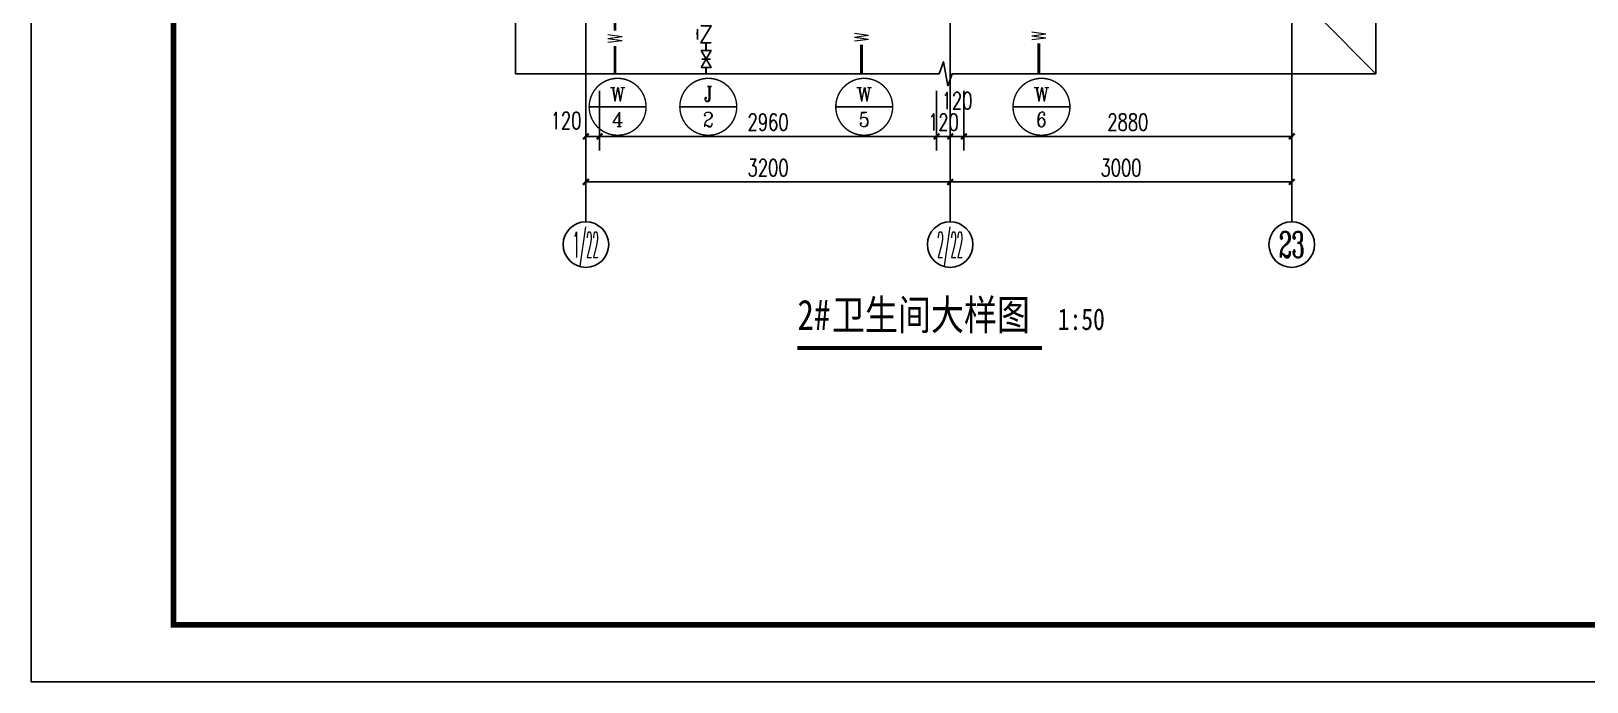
# Model space of a CAD drawing. Extents: x 12811826 to 27008858, y -1172757 to 50528.
# Drawn here: x 13496335 to 13510002, y -601343 to -595630 of the extents above; entities that cross this region are included whole.
import ezdxf
from ezdxf.enums import TextEntityAlignment as Align

# ---------------------------------------------------------------- set-up
doc = ezdxf.new("R2010")
doc.units = 0
doc.header["$LTSCALE"] = 1000
doc.header["$MEASUREMENT"] = 0
doc.linetypes.add('DOTE', pattern=[2.42, 2, -0.2, 0.02, -0.2])
for name, color, linetype in [('AXIS', 3, 'Continuous'), ('AXIS_TEXT', 7, 'Continuous'), ('DIM_SYMB', 3, 'Continuous'), ('DIM_消防', 3, 'Continuous'), ('DOTE', 8, 'DOTE'), ('PIPE-污水', 2, 'Continuous'), ('PIPE-给水', 3, 'Continuous'), ('PUB_TEXT', 7, 'Continuous'), ('TEXT_污水', 7, 'Continuous'), ('TK', 4, 'Continuous'), ('VALVE_给水', 7, 'Continuous')]:
    doc.layers.add(name, color=color, linetype=linetype)
doc.styles.add('_TCH_AXIS', font='COMPLEX', dxfattribs={"bigfont": 'GBCBIG'})
doc.styles.add('_TCH_DIM_T3', font='SIMPLEX', dxfattribs={"width": 0.705882, "bigfont": 'GBCBIG'})
doc.styles.add('_TWT_CIRCLE', font='COMPLEX', dxfattribs={"width": 1.1, "height": 3, "bigfont": 'HZTXT'})
doc.styles.add('_TWT_PIPETEXT', font='COMPLEX', dxfattribs={"width": 0.8, "height": 2.5, "bigfont": 'HZTXT'})
doc.styles.add('COMPLEX', font='COMPLEX')
doc.styles.add('YAYA', font='', dxfattribs={"width": 0.8, "height": 1})
doc.styles.get('YAYA').set_extended_font_data('SimSun')
doc.dimstyles.new('_TCH_ARCH&&50', dxfattribs={"dimtxt": 148.75, "dimasz": 50, "dimexe": 125, "dimexo": 150, "dimgap": 50, "dimtad": 1, "dimdec": 0, "dimzin": 0, "dimdsep": 46, "dimtxsty": '_TCH_DIM_T3', "dimblk": 'ARCHTICK', "dimcen": 0.09, "dimclrt": 7, "dimazin": 2, "dimtfac": 1, "dimtdec": 0, "dimtix": 1, "dimtmove": 2, "dimatfit": 3, "dimfxl": 0, "dimtolj": 1, "dimtzin": 0, "dimarcsym": 0})

# ---------------------------------------------------------------- blocks, each defined once
blk = doc.blocks.new('GeYuanFrame_60560235', base_point=(20.09, 4.53))
at = {"layer": 'TK'}
blk.add_lwpolyline([(20.09, 4.53), (20.09, 598.53), (861.09, 598.53), (861.09, 4.53)], close=True, dxfattribs=at)
at = {"layer": 'TK', "const_width": 1}
blk.add_lwpolyline([(45.09, 588.53), (851.09, 588.53), (851.09, 14.53), (45.09, 14.53)], close=True, dxfattribs=at)
blk = doc.blocks.new('_AXISO')
blk.add_circle((0, 0), 0.5)
at = {"layer": 'AXIS_TEXT', "style": 'COMPLEX', "width": 1.041667}
blk.add_attdef('A', text='', height=0.56, dxfattribs=at).set_placement((-0.25, -0.28), (0.25, -0.28), align=Align.FIT)
blk = doc.blocks.new('_ArchTick')
at = {"color": 0, "linetype": 'ByBlock', "const_width": 0.4}
blk.add_lwpolyline([(-0.5, -0.5), (0.5, 0.5)], dxfattribs=at)
blk = doc.blocks.new('*D377')
at = {"layer": 'AXIS', "color": 0, "lineweight": -2}
for p, q in [((13501209, -596154), (13501209, -597079)), ((13504409, -596154), (13504409, -597079)), ((13501209, -596954), (13504409, -596954))]:
    blk.add_line(p, q, dxfattribs=at)
at = {"layer": 'Defpoints', "color": 0}
for p in [(13501209, -596004), (13504409, -596004), (13504409, -596954)]:
    blk.add_point(p, dxfattribs=at)
at = {"layer": 'AXIS', "color": 0, "lineweight": -2, "xscale": 50, "yscale": 50, "zscale": 50, "rotation": 180}
blk.add_blockref('_ArchTick', (13501209, -596954), dxfattribs=at)
at = {"layer": 'AXIS', "color": 0, "lineweight": -2, "xscale": 50, "yscale": 50, "zscale": 50}
blk.add_blockref('_ArchTick', (13504409, -596954), dxfattribs=at)
at = {"layer": 'AXIS', "color": 7, "insert": (13502809, -596829), "char_height": 148.8, "attachment_point": 5, "style": '_TCH_DIM_T3'}
blk.add_mtext('\\A1;3200', dxfattribs=at)
blk = doc.blocks.new('*D378')
at = {"layer": 'AXIS', "color": 0, "lineweight": -2}
for p, q in [((13504409, -596154), (13504409, -597079)), ((13507409, -596154), (13507409, -597079)), ((13504409, -596954), (13507409, -596954))]:
    blk.add_line(p, q, dxfattribs=at)
at = {"layer": 'Defpoints', "color": 0}
for p in [(13504409, -596004), (13507409, -596004), (13507409, -596954)]:
    blk.add_point(p, dxfattribs=at)
at = {"layer": 'AXIS', "color": 0, "lineweight": -2, "xscale": 50, "yscale": 50, "zscale": 50, "rotation": 180}
blk.add_blockref('_ArchTick', (13504409, -596954), dxfattribs=at)
at = {"layer": 'AXIS', "color": 0, "lineweight": -2, "xscale": 50, "yscale": 50, "zscale": 50}
blk.add_blockref('_ArchTick', (13507409, -596954), dxfattribs=at)
at = {"layer": 'AXIS', "color": 7, "insert": (13505909, -596829), "char_height": 148.8, "attachment_point": 5, "style": '_TCH_DIM_T3'}
blk.add_mtext('\\A1;3000', dxfattribs=at)
blk = doc.blocks.new('*D379')
at = {"layer": 'AXIS', "color": 0, "lineweight": -2}
for p, q in [((13501209, -596154), (13501209, -596679)), ((13501329, -596154), (13501329, -596679)), ((13501209, -596554), (13501329, -596554))]:
    blk.add_line(p, q, dxfattribs=at)
at = {"layer": 'Defpoints', "color": 0}
for p in [(13501209, -596004), (13501329, -596004), (13501329, -596554)]:
    blk.add_point(p, dxfattribs=at)
at = {"layer": 'AXIS', "color": 0, "lineweight": -2, "xscale": 50, "yscale": 50, "zscale": 50, "rotation": 180}
blk.add_blockref('_ArchTick', (13501209, -596554), dxfattribs=at)
at = {"layer": 'AXIS', "color": 0, "lineweight": -2, "xscale": 50, "yscale": 50, "zscale": 50}
blk.add_blockref('_ArchTick', (13501329, -596554), dxfattribs=at)
at = {"layer": 'AXIS', "color": 7, "insert": (13501034, -596416), "char_height": 148.8, "attachment_point": 5, "style": '_TCH_DIM_T3'}
blk.add_mtext('\\A1;120', dxfattribs=at)
blk = doc.blocks.new('*D380')
at = {"layer": 'AXIS', "color": 0, "lineweight": -2}
for p, q in [((13501329, -596154), (13501329, -596679)), ((13504289, -596154), (13504289, -596679)), ((13501329, -596554), (13504289, -596554))]:
    blk.add_line(p, q, dxfattribs=at)
at = {"layer": 'Defpoints', "color": 0}
for p in [(13501329, -596004), (13504289, -596004), (13504289, -596554)]:
    blk.add_point(p, dxfattribs=at)
at = {"layer": 'AXIS', "color": 0, "lineweight": -2, "xscale": 50, "yscale": 50, "zscale": 50, "rotation": 180}
blk.add_blockref('_ArchTick', (13501329, -596554), dxfattribs=at)
at = {"layer": 'AXIS', "color": 0, "lineweight": -2, "xscale": 50, "yscale": 50, "zscale": 50}
blk.add_blockref('_ArchTick', (13504289, -596554), dxfattribs=at)
at = {"layer": 'AXIS', "color": 7, "insert": (13502809, -596429), "char_height": 148.8, "attachment_point": 5, "style": '_TCH_DIM_T3'}
blk.add_mtext('\\A1;2960', dxfattribs=at)
blk = doc.blocks.new('*D381')
at = {"layer": 'AXIS', "color": 0, "lineweight": -2}
for p, q in [((13504289, -596154), (13504289, -596679)), ((13504409, -596154), (13504409, -596679)), ((13504289, -596554), (13504239, -596554)), ((13504289, -596554), (13504409, -596554)), ((13504409, -596554), (13504459, -596554))]:
    blk.add_line(p, q, dxfattribs=at)
at = {"layer": 'Defpoints', "color": 0}
for p in [(13504289, -596004), (13504409, -596004), (13504409, -596554)]:
    blk.add_point(p, dxfattribs=at)
at = {"layer": 'AXIS', "color": 0, "lineweight": -2, "xscale": 50, "yscale": 50, "zscale": 50}
blk.add_blockref('_ArchTick', (13504289, -596554), dxfattribs=at)
at = {"layer": 'AXIS', "color": 0, "lineweight": -2, "xscale": 50, "yscale": 50, "zscale": 50, "rotation": 180}
blk.add_blockref('_ArchTick', (13504409, -596554), dxfattribs=at)
at = {"layer": 'AXIS', "color": 7, "insert": (13504349, -596429), "char_height": 148.8, "attachment_point": 5, "style": '_TCH_DIM_T3'}
blk.add_mtext('\\A1;120', dxfattribs=at)
blk = doc.blocks.new('*D382')
at = {"layer": 'AXIS', "color": 0, "lineweight": -2}
for p, q in [((13504409, -596154), (13504409, -596679)), ((13504529, -596154), (13504529, -596679)), ((13504409, -596554), (13504529, -596554))]:
    blk.add_line(p, q, dxfattribs=at)
at = {"layer": 'Defpoints', "color": 0}
for p in [(13504409, -596004), (13504529, -596004), (13504529, -596554)]:
    blk.add_point(p, dxfattribs=at)
at = {"layer": 'AXIS', "color": 0, "lineweight": -2, "xscale": 50, "yscale": 50, "zscale": 50, "rotation": 180}
blk.add_blockref('_ArchTick', (13504409, -596554), dxfattribs=at)
at = {"layer": 'AXIS', "color": 0, "lineweight": -2, "xscale": 50, "yscale": 50, "zscale": 50}
blk.add_blockref('_ArchTick', (13504529, -596554), dxfattribs=at)
at = {"layer": 'AXIS', "color": 7, "insert": (13504469, -596241), "char_height": 148.8, "attachment_point": 5, "style": '_TCH_DIM_T3'}
blk.add_mtext('\\A1;120', dxfattribs=at)
blk = doc.blocks.new('*D383')
at = {"layer": 'AXIS', "color": 0, "lineweight": -2}
for p, q in [((13504529, -596154), (13504529, -596679)), ((13507409, -596154), (13507409, -596679)), ((13504529, -596554), (13507409, -596554))]:
    blk.add_line(p, q, dxfattribs=at)
at = {"layer": 'Defpoints', "color": 0}
for p in [(13504529, -596004), (13507409, -596004), (13507409, -596554)]:
    blk.add_point(p, dxfattribs=at)
at = {"layer": 'AXIS', "color": 0, "lineweight": -2, "xscale": 50, "yscale": 50, "zscale": 50, "rotation": 180}
blk.add_blockref('_ArchTick', (13504529, -596554), dxfattribs=at)
at = {"layer": 'AXIS', "color": 0, "lineweight": -2, "xscale": 50, "yscale": 50, "zscale": 50}
blk.add_blockref('_ArchTick', (13507409, -596554), dxfattribs=at)
at = {"layer": 'AXIS', "color": 7, "insert": (13505969, -596429), "char_height": 148.8, "attachment_point": 5, "style": '_TCH_DIM_T3'}
blk.add_mtext('\\A1;2880', dxfattribs=at)
blk = doc.blocks.new('$VALVE$00000296')
for points in [[(-125, 72), (-125, -72), (125, 72), (125, -72), (-125, 72)], [(0, 60), (0, -64)]]:
    blk.add_lwpolyline(points)
for p in [(-125, 0), (125, 0)]:
    blk.add_point(p)
blk = doc.blocks.new('$VALVE$00000315')
blk.add_line((-75, 125), (75, 125))
blk.add_lwpolyline([(-125, -75), (-125, 75), (125, -75), (125, 75)])
for p in [(-125, 0), (125, 0)]:
    blk.add_point(p)
blk.add_solid([(0, 125), (0, 150), (75, 125)])

msp = doc.modelspace()

# ---------------------------------------------------------------- linework, layer by layer
at = {"ltscale": 0.5}
msp.add_line((13507648.6, -595503.8), (13508148.6, -596003.8), dxfattribs=at)
at = {"layer": 'AXIS'}
for p, q in [((13501208.6, -596003.8), (13501208.6, -597303.8)), ((13504408.6, -596003.8), (13504408.6, -597303.8)), ((13507408.6, -596003.8), (13507408.6, -597303.8))]:
    msp.add_line(p, q, dxfattribs=at)
at = {"layer": 'DIM_SYMB'}
for points in [[(13500588.6, -596003.8), (13500588.6, -592830), (13500483.6, -592791.8), (13500693.6, -592754.8), (13500588.6, -592717.5), (13500588.6, -589543.8)], [(13508148.6, -589543.8), (13508148.6, -592717.5), (13508253.6, -592755.7), (13508043.6, -592792.8), (13508148.6, -592830), (13508148.6, -596003.8)], [(13508148.6, -596003.8), (13504424.8, -596003.8), (13504386.6, -596108.8), (13504349.6, -595898.8), (13504312.3, -596003.8), (13500588.6, -596003.8)]]:
    msp.add_lwpolyline(points, dxfattribs=at)
at = {"layer": 'DIM_SYMB', "const_width": 35}
msp.add_lwpolyline([(13503066.8, -598412.4), (13505213.7, -598412.4)], dxfattribs=at)
at = {"layer": 'DIM_消防'}
for p, q in [((13501737.2, -596294.4), (13501237.2, -596294.4)), ((13502533.6, -596294.4), (13502033.6, -596294.4)), ((13503903.3, -596294.4), (13503403.3, -596294.4)), ((13505460.5, -596294.4), (13504960.5, -596294.4))]:
    msp.add_line(p, q, dxfattribs=at)
at = {"layer": 'DIM_消防', "const_width": 12.5}
for points in [[(13501737.2, -596294.4, 1), (13501237.2, -596294.4, 1)], [(13502533.6, -596294.4, 1), (13502033.6, -596294.4, 1)], [(13503903.3, -596294.4, 1), (13503403.3, -596294.4, 1)], [(13505460.5, -596294.4, 1), (13504960.5, -596294.4, 1)]]:
    msp.add_lwpolyline(points, format="xyb", close=True, dxfattribs=at)
at = {"layer": 'DOTE'}
for p, q in [((13501208.6, -589543.8), (13501208.6, -596003.8)), ((13507408.6, -596003.8), (13507408.6, -589543.8)), ((13504408.6, -592263.8), (13504408.6, -596003.8))]:
    msp.add_line(p, q, dxfattribs=at)
at = {"layer": 'PIPE-污水', "linetype": 'Continuous', "ltscale": 0.25, "const_width": 25}
for points in [[(13501463.9, -595290.3), (13501463.9, -595626.2)], [(13503629.9, -595748.4), (13503629.9, -596003.8)], [(13505187.2, -595736.7), (13505187.2, -596003.8)], [(13501463.9, -595760), (13501463.9, -596003.8)]]:
    msp.add_lwpolyline(points, dxfattribs=at)
at = {"layer": 'PIPE-给水', "linetype": 'Continuous', "ltscale": 0.25, "const_width": 17.5}
for points in [[(13502264.2, -595800.5), (13502264.2, -595733.7)], [(13502264.2, -596003.8), (13502264.2, -595950.5)]]:
    msp.add_lwpolyline(points, dxfattribs=at)

# ---------------------------------------------------------------- block references
at = {"color": 8, "xscale": 50, "yscale": 50, "zscale": 50}
msp.add_blockref('GeYuanFrame_60560235', (13496334.8, -601343.1), dxfattribs=at)
at = {"layer": 'AXIS'}
ref = msp.add_blockref('_AXISO', (13501208.6, -597503.8), dxfattribs=dict(at, xscale=400, yscale=400, zscale=400))
ref.add_attrib('A', '1/22', dxfattribs={"layer": 'AXIS_TEXT', "ltscale": 0.5, "height": 226.27, "style": '_TCH_AXIS', "width": 0.295775}).set_placement((13501095.4, -597616.9), (13501321.7, -597616.9), align=Align.FIT)
ref = msp.add_blockref('_AXISO', (13504408.6, -597503.8), dxfattribs=dict(at, xscale=400, yscale=400, zscale=400))
ref.add_attrib('A', '2/22', dxfattribs={"layer": 'AXIS_TEXT', "ltscale": 0.5, "height": 226.27, "style": '_TCH_AXIS', "width": 0.276316}).set_placement((13504295.4, -597616.9), (13504521.7, -597616.9), align=Align.FIT)
ref = msp.add_blockref('_AXISO', (13507408.6, -597503.8), dxfattribs=dict(at, xscale=400, yscale=400, zscale=400))
ref.add_attrib('A', '23', dxfattribs={"layer": 'AXIS_TEXT', "ltscale": 0.5, "height": 226.27, "style": '_TCH_AXIS', "width": 0.617647}).set_placement((13507295.4, -597616.9), (13507521.7, -597616.9), align=Align.FIT)
at = {"layer": 'VALVE_给水', "xscale": 0.6, "yscale": 0.6, "zscale": 0.6, "rotation": 90}
for name, p in [('$VALVE$00000315', (13502264.2, -595658.7)), ('$VALVE$00000296', (13502264.2, -595875.5))]:
    msp.add_blockref(name, p, dxfattribs=at)

# ---------------------------------------------------------------- texts
at = {"layer": 'DIM_消防', "color": 7, "style": '_TWT_CIRCLE'}
for s, height, p, p2 in [('W', 120.8, (13501417.6, -596246.6), (13501556.8, -596246.6)), ('J', 131.9, (13502245.6, -596248.3), (13502321.6, -596248.3)), ('W', 120.8, (13503583.7, -596246.6), (13503722.9, -596246.6)), ('W', 120.8, (13505140.9, -596246.6), (13505280.1, -596246.6)), ('4', 127.4, (13501433.8, -596468.5), (13501540.6, -596468.5)), ('2', 129.4, (13502236.2, -596470.2), (13502331.1, -596470.2)), ('5', 129.4, (13503605.9, -596470.2), (13503700.7, -596470.2)), ('6', 129.4, (13505163.1, -596470.2), (13505258, -596470.2))]:
    msp.add_text(s, height=height, dxfattribs=at).set_placement(p, p2, align=Align.FIT)
at = {"layer": 'PUB_TEXT', "style": 'YAYA', "width": 0.8}
for s, height, p in [('2#', 265.82, (13503066.8, -598253.8)), ('卫生间大样图', 265.82, (13503369.2, -598253.8)), ('1:50', 189.87, (13505353.7, -598253.8))]:
    msp.add_text(s, height=height, dxfattribs=at).set_placement(p)
at = {"layer": 'TEXT_污水', "style": '_TWT_PIPETEXT', "width": 0.64}
for p in [(13501526.4, -595735), (13503692.4, -595723.4), (13505249.7, -595711.7)]:
    msp.add_text('W', height=125, rotation=90, dxfattribs=at).set_placement(p)

# ---------------------------------------------------------------- dimensions: what is measured, and where the dimension line sits
at = {"layer": 'AXIS'}
for base, p1, p2, picture, middle in [((13501328.6, -596553.8), (13501208.6, -596003.8), (13501328.6, -596003.8), '*D379', (13501033.6, -596416.3)), ((13504528.6, -596553.8), (13504408.6, -596003.8), (13504528.6, -596003.8), '*D382', (13504468.6, -596241.3))]:
    dim = msp.add_linear_dim(base=base, p1=p1, p2=p2, angle=360, text='120', dimstyle='_TCH_ARCH&&50', dxfattribs=at)
    dim.commit()
    dim.dimension.update_dxf_attribs({"geometry": picture, "text_midpoint": middle, "dimtype": 161})
for p1, p2, distance, text, picture, middle in [((13501208.6, -596003.8), (13504408.6, -596003.8), -950, '3200', '*D377', (13502808.6, -596829.4)), ((13501328.6, -596003.8), (13504288.6, -596003.8), -550, '2960', '*D380', (13502808.6, -596429.4)), ((13504288.6, -596003.8), (13504408.6, -596003.8), -550, '120', '*D381', (13504348.6, -596429.4)), ((13504408.6, -596003.8), (13507408.6, -596003.8), -950, '3000', '*D378', (13505908.6, -596829.4)), ((13504528.6, -596003.8), (13507408.6, -596003.8), -550, '2880', '*D383', (13505968.6, -596429.4))]:
    dim = msp.add_aligned_dim(p1=p1, p2=p2, distance=distance, text=text, dimstyle='_TCH_ARCH&&50', dxfattribs=at)
    dim.commit()
    dim.dimension.update_dxf_attribs({"geometry": picture, "text_midpoint": middle})

doc.saveas('drawing.dxf')
